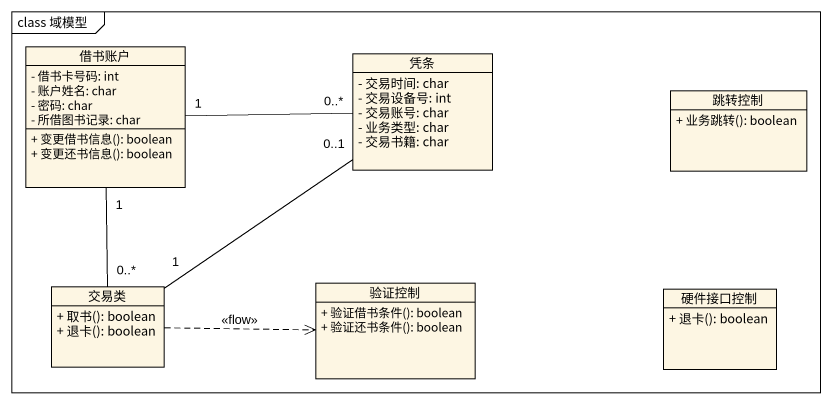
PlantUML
@startuml
mainframe class 域模型
hide circle
hide empty members
skinparam classAttributeIconSize 0
class 借书账户 {
  - 借书卡号码: int
  - 账户姓名: char
  - 密码: char
  - 所借图书记录: char
  + 变更借书信息(): boolean
  + 变更还书信息(): boolean
}
class 凭条 {
  - 交易时间: char
  - 交易设备号: int
  - 交易账号: char
  - 业务类型: char
  - 交易书籍: char
}
class 跳转控制 {
  + 业务跳转(): boolean
}
class 交易类 {
  + 取书(): boolean
  + 退卡(): boolean
}
class 验证控制 {
  + 验证借书条件(): boolean
  + 验证还书条件(): boolean
}
class 硬件接口控制 {
  + 退卡(): boolean
}
借书账户 "1" -right- "0..*" 凭条
借书账户 "1" -- "0..*" 交易类
交易类 "1" -up- "0..1" 凭条
交易类 .right.> 验证控制 : <<flow>>
@enduml
